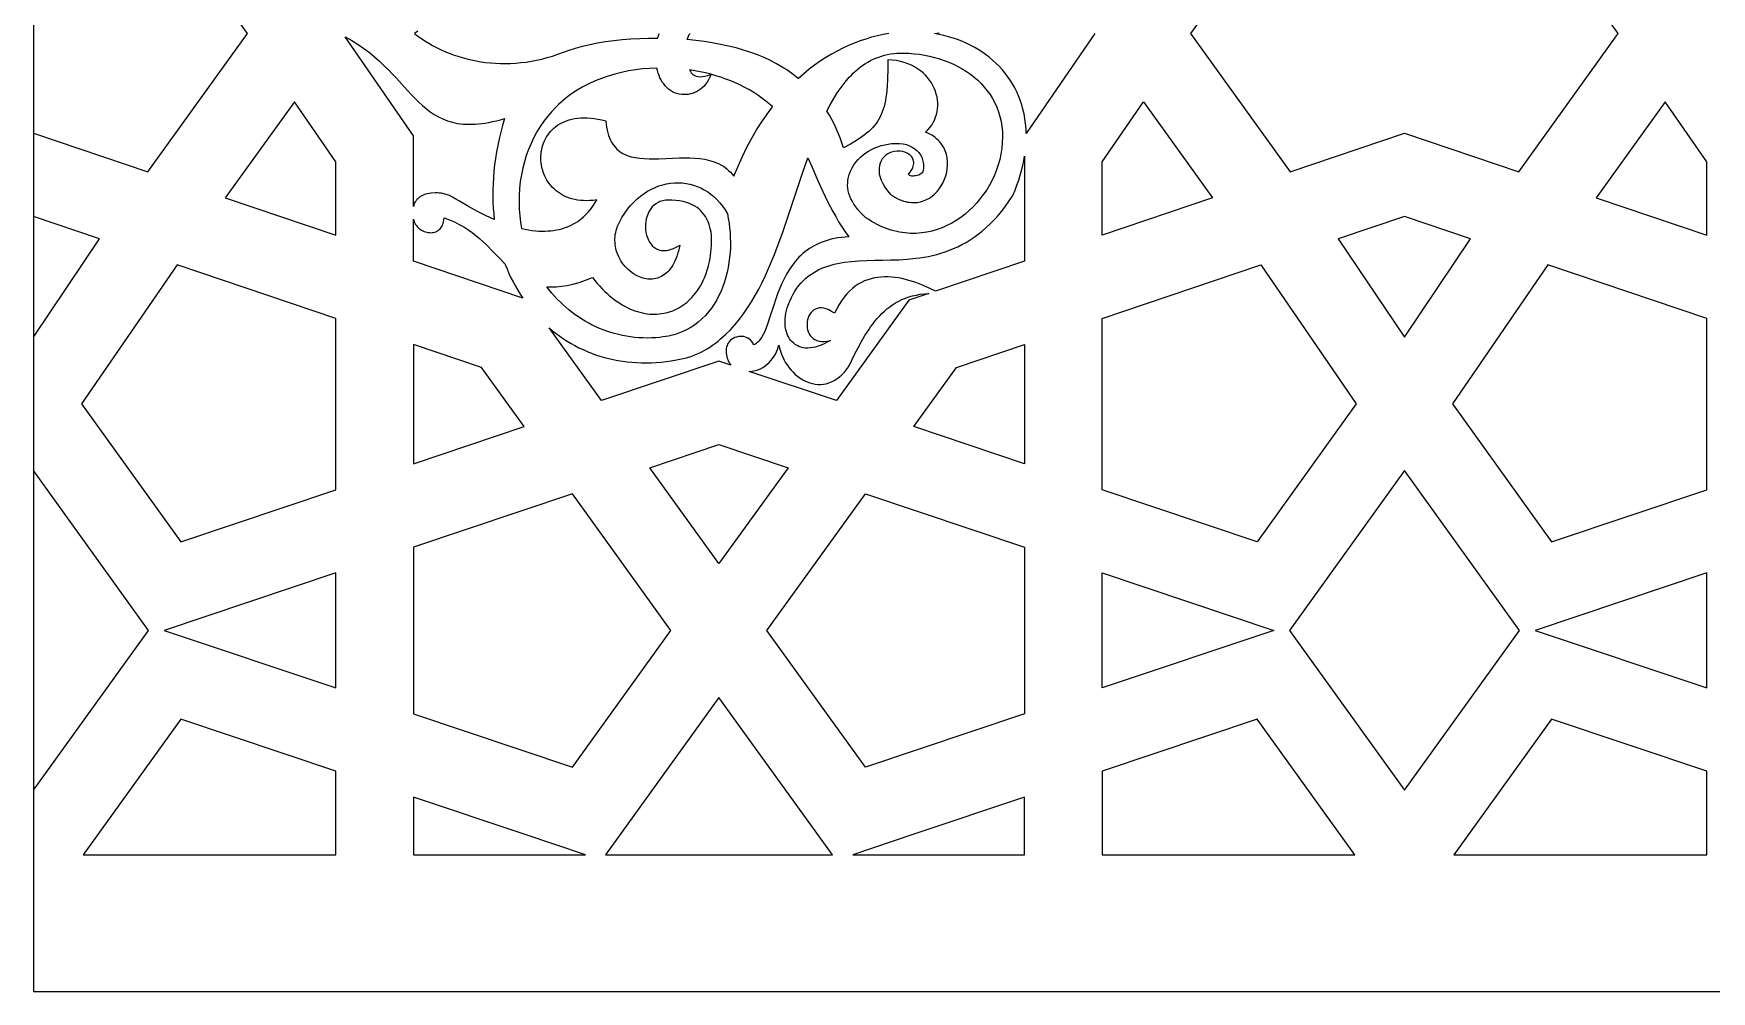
# Model space of a CAD drawing. Extents: x -52 to 65, y -44 to -4.
# Drawn here: x -51.83 to -17.11, y -44.33 to -24.51 of the extents above; entities that cross this region are included whole.
import ezdxf

# ---------------------------------------------------------------- set-up
doc = ezdxf.new("R2010")
doc.units = 0
doc.header["$MEASUREMENT"] = 0
doc.layers.get('0').update_dxf_attribs({"linetype": 'CONTINUOUS'})
doc.layers.add('LAYER_1', color=18, linetype='CONTINUOUS')

msp = doc.modelspace()

# ---------------------------------------------------------------- linework, layer by layer
msp.add_line((-51.834, -4.33), (-51.834, -44.329))
at = {"layer": 'LAYER_1'}
for points in [[(-51.834, -22.451), (-51.834, -26.568), (-49.468, -27.368), (-47.408, -24.51), (-49.468, -21.652), (-51.834, -22.451), (-51.834, -22.451)], [(-23.461, -22.45), (-23.461, -22.451), (-23.461, -22.45), (-25.827, -21.652), (-27.887, -24.51), (-25.827, -27.368), (-23.461, -26.568), (-23.461, -26.568), (-21.095, -27.367), (-19.035, -24.509), (-21.095, -21.651)], [(-45.381, -24.575), (-45.244, -24.652), (-45.116, -24.733), (-44.996, -24.817), (-44.883, -24.902), (-44.777, -24.99), (-44.676, -25.078), (-44.581, -25.168), (-44.49, -25.257), (-44.404, -25.347), (-44.321, -25.435), (-44.162, -25.609), (-44.01, -25.774), (-43.935, -25.852), (-43.859, -25.927), (-43.782, -25.998), (-43.704, -26.065), (-43.623, -26.126), (-43.54, -26.183), (-43.453, -26.233), (-43.362, -26.277), (-43.315, -26.297), (-43.266, -26.315), (-43.216, -26.331), (-43.165, -26.345), (-43.112, -26.357), (-43.058, -26.367), (-43.002, -26.376), (-42.944, -26.382), (-42.884, -26.386), (-42.823, -26.387), (-42.76, -26.387), (-42.694, -26.384), (-42.626, -26.379), (-42.557, -26.371), (-42.484, -26.361), (-42.41, -26.348), (-42.333, -26.332), (-42.254, -26.314), (-42.172, -26.293), (-42.087, -26.27), (-42.128, -26.41), (-42.164, -26.549), (-42.197, -26.687), (-42.226, -26.824), (-42.252, -26.96), (-42.273, -27.094), (-42.291, -27.227), (-42.306, -27.359), (-42.317, -27.489), (-42.324, -27.618), (-42.328, -27.746), (-42.328, -27.872), (-42.325, -27.996), (-42.319, -28.119), (-42.31, -28.24), (-42.297, -28.359), (-42.297, -28.359), (-42.468, -28.282), (-42.645, -28.193), (-42.829, -28.091), (-43.019, -27.977), (-43.092, -27.933), (-43.161, -27.895), (-43.227, -27.863), (-43.294, -27.838), (-43.363, -27.82), (-43.399, -27.814), (-43.437, -27.81), (-43.476, -27.807), (-43.516, -27.807), (-43.605, -27.812), (-43.646, -27.817), (-43.684, -27.825), (-43.72, -27.834), (-43.753, -27.845), (-43.784, -27.858), (-43.812, -27.873), (-43.837, -27.889), (-43.861, -27.907), (-43.882, -27.926), (-43.901, -27.946), (-43.918, -27.968), (-43.933, -27.99), (-43.946, -28.014), (-43.957, -28.038), (-43.973, -28.09), (-43.973, -26.627)], [(-35.414, -26.115), (-35.345, -25.983), (-35.273, -25.856), (-35.198, -25.736), (-35.119, -25.622), (-35.037, -25.515), (-34.952, -25.415), (-34.907, -25.368), (-34.862, -25.323), (-34.815, -25.281), (-34.767, -25.24), (-34.719, -25.201), (-34.669, -25.165), (-34.617, -25.13), (-34.565, -25.098), (-34.511, -25.069), (-34.456, -25.042), (-34.399, -25.017), (-34.341, -24.995), (-34.282, -24.975), (-34.221, -24.958), (-34.159, -24.944), (-34.095, -24.932), (-34.03, -24.923), (-33.963, -24.917), (-33.894, -24.914), (-33.824, -24.913), (-33.715, -24.917), (-33.607, -24.926), (-33.5, -24.938), (-33.393, -24.955), (-33.288, -24.976), (-33.185, -25.002), (-33.084, -25.031), (-32.984, -25.065), (-32.887, -25.102), (-32.793, -25.144), (-32.701, -25.189), (-32.612, -25.239), (-32.527, -25.292), (-32.444, -25.35), (-32.366, -25.411), (-32.291, -25.476), (-32.221, -25.544), (-32.155, -25.617), (-32.093, -25.693), (-32.036, -25.773), (-31.984, -25.856), (-31.938, -25.943), (-31.897, -26.034), (-31.862, -26.128), (-31.832, -26.225), (-31.809, -26.326), (-31.792, -26.43), (-31.782, -26.538), (-31.779, -26.649), (-31.783, -26.763), (-31.794, -26.881), (-31.813, -27.002), (-31.837, -27.113), (-31.867, -27.224), (-31.903, -27.332), (-31.946, -27.438), (-31.994, -27.542), (-32.047, -27.643), (-32.106, -27.74), (-32.169, -27.835), (-32.238, -27.925), (-32.311, -28.012), (-32.388, -28.094), (-32.469, -28.172), (-32.555, -28.245), (-32.643, -28.313), (-32.736, -28.375), (-32.831, -28.432), (-32.929, -28.482), (-33.031, -28.527), (-33.134, -28.564), (-33.24, -28.595), (-33.348, -28.619), (-33.458, -28.635), (-33.513, -28.64), (-33.569, -28.643), (-33.625, -28.645), (-33.682, -28.644), (-33.738, -28.641), (-33.795, -28.636), (-33.853, -28.628), (-33.91, -28.619), (-33.968, -28.607), (-34.026, -28.593), (-34.084, -28.577), (-34.142, -28.558), (-34.2, -28.537), (-34.258, -28.514), (-34.316, -28.488), (-34.374, -28.46), (-34.432, -28.429), (-34.49, -28.396), (-34.548, -28.36), (-34.605, -28.321), (-34.665, -28.265), (-34.72, -28.209), (-34.77, -28.153), (-34.814, -28.097), (-34.853, -28.041), (-34.887, -27.986), (-34.916, -27.93), (-34.94, -27.874), (-34.958, -27.819), (-34.972, -27.763), (-34.981, -27.707), (-34.984, -27.652), (-34.983, -27.596), (-34.977, -27.54), (-34.966, -27.484), (-34.95, -27.429), (-34.923, -27.357), (-34.891, -27.29), (-34.854, -27.227), (-34.813, -27.169), (-34.768, -27.115), (-34.718, -27.065), (-34.665, -27.019), (-34.609, -26.977), (-34.55, -26.94), (-34.488, -26.906), (-34.423, -26.877), (-34.356, -26.851), (-34.287, -26.829), (-34.217, -26.811), (-34.146, -26.797), (-34.073, -26.787), (-33.988, -26.781), (-33.909, -26.782), (-33.834, -26.791), (-33.766, -26.807), (-33.703, -26.83), (-33.646, -26.858), (-33.595, -26.892), (-33.55, -26.93), (-33.511, -26.972), (-33.478, -27.019), (-33.452, -27.068), (-33.432, -27.12), (-33.419, -27.174), (-33.412, -27.229), (-33.412, -27.285), (-33.419, -27.342), (-33.428, -27.367), (-33.443, -27.39), (-33.463, -27.408), (-33.487, -27.424), (-33.513, -27.436), (-33.542, -27.446), (-33.571, -27.452), (-33.601, -27.456), (-33.629, -27.458), (-33.656, -27.457), (-33.679, -27.453), (-33.698, -27.448), (-33.713, -27.441), (-33.721, -27.432), (-33.722, -27.421), (-33.716, -27.409), (-33.69, -27.375), (-33.669, -27.343), (-33.651, -27.312), (-33.638, -27.282), (-33.627, -27.252), (-33.621, -27.224), (-33.617, -27.197), (-33.617, -27.172), (-33.62, -27.147), (-33.625, -27.124), (-33.633, -27.101), (-33.644, -27.081), (-33.657, -27.061), (-33.672, -27.043), (-33.689, -27.026), (-33.708, -27.011), (-33.728, -26.997), (-33.75, -26.984), (-33.798, -26.964), (-33.85, -26.95), (-33.905, -26.942), (-33.961, -26.942), (-34.017, -26.948), (-34.073, -26.961), (-34.1, -26.971), (-34.126, -26.982), (-34.166, -27.005), (-34.203, -27.033), (-34.237, -27.066), (-34.267, -27.103), (-34.292, -27.145), (-34.312, -27.191), (-34.327, -27.241), (-34.335, -27.295), (-34.335, -27.353), (-34.329, -27.414), (-34.314, -27.478), (-34.29, -27.545), (-34.257, -27.615), (-34.214, -27.688), (-34.161, -27.763), (-34.096, -27.84), (-34.05, -27.87), (-34.006, -27.897), (-33.961, -27.921), (-33.917, -27.941), (-33.874, -27.959), (-33.831, -27.974), (-33.788, -27.986), (-33.747, -27.995), (-33.706, -28.001), (-33.665, -28.005), (-33.625, -28.007), (-33.586, -28.005), (-33.548, -28.002), (-33.51, -27.996), (-33.474, -27.988), (-33.438, -27.978), (-33.403, -27.966), (-33.369, -27.952), (-33.336, -27.936), (-33.304, -27.919), (-33.243, -27.878), (-33.186, -27.831), (-33.134, -27.779), (-33.087, -27.721), (-33.045, -27.659), (-33.008, -27.593), (-32.977, -27.525), (-32.952, -27.453), (-32.933, -27.38), (-32.921, -27.306), (-32.915, -27.231), (-32.916, -27.156), (-32.925, -27.082), (-32.941, -27.009), (-32.952, -26.973), (-32.965, -26.938), (-32.979, -26.904), (-32.996, -26.87), (-33.015, -26.837), (-33.036, -26.805), (-33.06, -26.773), (-33.085, -26.743), (-33.112, -26.714), (-33.142, -26.686), (-33.174, -26.66), (-33.209, -26.635), (-33.245, -26.611), (-33.284, -26.589), (-33.326, -26.568), (-33.37, -26.549), (-33.323, -26.504), (-33.282, -26.456), (-33.245, -26.406), (-33.213, -26.353), (-33.186, -26.299), (-33.163, -26.242), (-33.145, -26.184), (-33.132, -26.125), (-33.123, -26.065), (-33.119, -26.005), (-33.12, -25.943), (-33.125, -25.882), (-33.134, -25.821), (-33.149, -25.761), (-33.167, -25.701), (-33.191, -25.642), (-33.218, -25.584), (-33.25, -25.528), (-33.287, -25.473), (-33.328, -25.421), (-33.373, -25.371), (-33.423, -25.323), (-33.477, -25.279), (-33.535, -25.237), (-33.597, -25.199), (-33.664, -25.165), (-33.735, -25.134), (-33.811, -25.108), (-33.89, -25.086), (-33.974, -25.069), (-34.062, -25.057), (-34.154, -25.05), (-34.154, -25.254), (-34.158, -25.439), (-34.167, -25.606), (-34.182, -25.757), (-34.191, -25.828), (-34.203, -25.894), (-34.216, -25.958), (-34.231, -26.018), (-34.248, -26.076), (-34.267, -26.131), (-34.288, -26.183), (-34.311, -26.233), (-34.337, -26.281), (-34.365, -26.327), (-34.396, -26.372), (-34.429, -26.414), (-34.465, -26.456), (-34.504, -26.496), (-34.546, -26.535), (-34.591, -26.573), (-34.639, -26.611), (-34.69, -26.648), (-34.802, -26.722), (-34.928, -26.796), (-35.069, -26.872), (-35.103, -26.769), (-35.14, -26.668), (-35.179, -26.57), (-35.221, -26.474), (-35.266, -26.38), (-35.312, -26.289), (-35.362, -26.2), (-35.414, -26.114)], [(-38.258, -25.263), (-38.24, -25.296), (-38.22, -25.325), (-38.198, -25.348), (-38.175, -25.366), (-38.148, -25.38), (-38.117, -25.391), (-38.08, -25.399), (-38.039, -25.402), (-37.991, -25.4), (-37.937, -25.392), (-37.877, -25.377), (-37.81, -25.353), (-37.834, -25.411), (-37.861, -25.464), (-37.891, -25.513), (-37.923, -25.557), (-37.957, -25.597), (-37.994, -25.632), (-38.032, -25.663), (-38.071, -25.69), (-38.112, -25.713), (-38.154, -25.732), (-38.197, -25.747), (-38.24, -25.759), (-38.284, -25.767), (-38.328, -25.771), (-38.372, -25.772), (-38.416, -25.77), (-38.469, -25.762), (-38.52, -25.75), (-38.567, -25.733), (-38.611, -25.712), (-38.653, -25.688), (-38.692, -25.659), (-38.728, -25.627), (-38.761, -25.591), (-38.792, -25.553), (-38.82, -25.512), (-38.845, -25.469), (-38.868, -25.423), (-38.888, -25.375), (-38.906, -25.326), (-38.922, -25.275), (-38.934, -25.223), (-38.934, -25.223), (-39.082, -25.23), (-39.229, -25.242), (-39.375, -25.26), (-39.52, -25.284), (-39.662, -25.313), (-39.803, -25.348), (-39.941, -25.389), (-40.077, -25.436), (-40.209, -25.489), (-40.338, -25.547), (-40.463, -25.612), (-40.583, -25.682), (-40.699, -25.759), (-40.81, -25.841), (-40.864, -25.885), (-40.916, -25.93), (-40.967, -25.976), (-41.016, -26.025), (-41.106, -26.12), (-41.191, -26.22), (-41.271, -26.324), (-41.345, -26.433), (-41.414, -26.546), (-41.478, -26.662), (-41.536, -26.783), (-41.588, -26.907), (-41.635, -27.034), (-41.675, -27.164), (-41.71, -27.298), (-41.738, -27.434), (-41.76, -27.572), (-41.775, -27.713), (-41.784, -27.857), (-41.786, -28.002), (-41.782, -28.141), (-41.772, -28.278), (-41.756, -28.413), (-41.734, -28.546), (-41.734, -28.546), (-41.734, -28.545), (-41.66, -28.56), (-41.588, -28.573), (-41.517, -28.583), (-41.448, -28.59), (-41.381, -28.595), (-41.315, -28.597), (-41.251, -28.597), (-41.189, -28.594), (-41.129, -28.589), (-41.07, -28.582), (-41.013, -28.573), (-40.957, -28.561), (-40.903, -28.547), (-40.851, -28.531), (-40.8, -28.513), (-40.751, -28.493), (-40.704, -28.472), (-40.658, -28.448), (-40.614, -28.423), (-40.571, -28.395), (-40.53, -28.366), (-40.49, -28.336), (-40.452, -28.304), (-40.416, -28.27), (-40.381, -28.235), (-40.347, -28.198), (-40.285, -28.121), (-40.228, -28.039), (-40.177, -27.952), (-40.249, -27.961), (-40.319, -27.967), (-40.386, -27.968), (-40.452, -27.967), (-40.514, -27.962), (-40.575, -27.954), (-40.633, -27.943), (-40.69, -27.929), (-40.743, -27.913), (-40.795, -27.893), (-40.844, -27.872), (-40.891, -27.847), (-40.935, -27.821), (-40.978, -27.792), (-41.017, -27.762), (-41.055, -27.729), (-41.09, -27.695), (-41.123, -27.658), (-41.154, -27.621), (-41.182, -27.582), (-41.208, -27.541), (-41.231, -27.5), (-41.252, -27.457), (-41.271, -27.414), (-41.287, -27.369), (-41.301, -27.324), (-41.312, -27.279), (-41.321, -27.233), (-41.328, -27.186), (-41.332, -27.14), (-41.334, -27.093), (-41.333, -27.047), (-41.33, -27), (-41.325, -26.954), (-41.317, -26.908), (-41.306, -26.863), (-41.293, -26.819), (-41.278, -26.775), (-41.26, -26.732), (-41.24, -26.69), (-41.217, -26.649), (-41.192, -26.61), (-41.164, -26.572), (-41.134, -26.536), (-41.101, -26.501), (-41.066, -26.468), (-41.028, -26.436), (-40.987, -26.407), (-40.944, -26.38), (-40.899, -26.355), (-40.851, -26.333), (-40.8, -26.313), (-40.747, -26.296), (-40.692, -26.281), (-40.633, -26.269), (-40.572, -26.261), (-40.509, -26.255), (-40.443, -26.253), (-40.374, -26.253), (-40.303, -26.258), (-40.229, -26.266), (-40.153, -26.278), (-40.074, -26.293), (-39.992, -26.313), (-39.985, -26.382), (-39.975, -26.446), (-39.963, -26.507), (-39.949, -26.564), (-39.933, -26.617), (-39.914, -26.667), (-39.894, -26.713), (-39.871, -26.757), (-39.847, -26.796), (-39.82, -26.833), (-39.792, -26.867), (-39.762, -26.898), (-39.73, -26.926), (-39.697, -26.952), (-39.662, -26.975), (-39.626, -26.996), (-39.588, -27.014), (-39.549, -27.031), (-39.508, -27.045), (-39.467, -27.057), (-39.38, -27.077), (-39.288, -27.09), (-39.193, -27.098), (-39.095, -27.101), (-38.994, -27.101), (-38.891, -27.099), (-38.465, -27.081), (-38.357, -27.079), (-38.251, -27.08), (-38.146, -27.085), (-38.042, -27.095), (-37.941, -27.111), (-37.843, -27.133), (-37.795, -27.147), (-37.748, -27.163), (-37.701, -27.181), (-37.656, -27.201), (-37.612, -27.224), (-37.569, -27.249), (-37.527, -27.277), (-37.486, -27.308), (-37.447, -27.341), (-37.409, -27.377), (-37.372, -27.416), (-37.337, -27.459), (-37.252, -27.251), (-37.162, -27.052), (-37.068, -26.86), (-36.97, -26.677), (-36.868, -26.502), (-36.762, -26.334), (-36.652, -26.175), (-36.539, -26.023), (-36.54, -26.021), (-36.606, -25.963), (-36.676, -25.905), (-36.757, -25.843), (-36.841, -25.783), (-36.928, -25.727), (-37.018, -25.674), (-37.11, -25.623), (-37.205, -25.575), (-37.303, -25.531), (-37.402, -25.489), (-37.504, -25.45), (-37.607, -25.414), (-37.712, -25.381), (-37.819, -25.351), (-37.927, -25.325), (-38.036, -25.301), (-38.146, -25.28)], [(-45.576, -28.68), (-45.576, -27.165), (-46.435, -25.921), (-47.865, -27.909)], [(-29.719, -28.68), (-29.719, -27.165), (-28.86, -25.921), (-27.429, -27.909)], [(-17.203, -28.68), (-17.203, -27.165), (-18.062, -25.921), (-19.493, -27.909)], [(-41.164, -30.6), (-41.092, -30.659), (-41.019, -30.717), (-40.944, -30.772), (-40.868, -30.824), (-40.789, -30.875), (-40.71, -30.922), (-40.628, -30.967), (-40.546, -31.01), (-40.461, -31.05), (-40.376, -31.088), (-40.289, -31.123), (-40.2, -31.155), (-40.111, -31.184), (-40.02, -31.211), (-39.928, -31.235), (-39.834, -31.256), (-39.74, -31.275), (-39.644, -31.29), (-39.547, -31.303), (-39.45, -31.312), (-39.351, -31.319), (-39.251, -31.323), (-39.151, -31.324), (-39.049, -31.321), (-38.947, -31.316), (-38.843, -31.307), (-38.739, -31.295), (-38.635, -31.28), (-38.529, -31.262), (-38.423, -31.241), (-38.317, -31.216), (-38.209, -31.188), (-38.144, -31.16), (-38.079, -31.131), (-38.016, -31.1), (-37.955, -31.067), (-37.895, -31.032), (-37.836, -30.995), (-37.779, -30.956), (-37.722, -30.916), (-37.667, -30.873), (-37.614, -30.829), (-37.51, -30.736), (-37.41, -30.637), (-37.315, -30.532), (-37.224, -30.422), (-37.137, -30.306), (-37.054, -30.185), (-36.975, -30.059), (-36.898, -29.929), (-36.825, -29.796), (-36.755, -29.658), (-36.687, -29.517), (-36.622, -29.373), (-36.56, -29.227), (-36.499, -29.078), (-36.44, -28.927), (-36.328, -28.621), (-36.22, -28.31), (-36.014, -27.687), (-35.913, -27.379), (-35.809, -27.078), (-35.809, -27.078), (-35.72, -27.274), (-35.633, -27.473), (-35.544, -27.676), (-35.449, -27.881), (-35.399, -27.984), (-35.347, -28.088), (-35.291, -28.193), (-35.232, -28.297), (-35.17, -28.402), (-35.104, -28.507), (-35.033, -28.613), (-34.957, -28.718), (-35.035, -28.723), (-35.111, -28.729), (-35.184, -28.739), (-35.254, -28.751), (-35.322, -28.766), (-35.387, -28.782), (-35.45, -28.802), (-35.51, -28.823), (-35.567, -28.846), (-35.623, -28.872), (-35.676, -28.899), (-35.727, -28.929), (-35.776, -28.96), (-35.823, -28.993), (-35.868, -29.027), (-35.911, -29.063), (-35.952, -29.1), (-35.991, -29.139), (-36.029, -29.179), (-36.065, -29.22), (-36.132, -29.306), (-36.193, -29.396), (-36.248, -29.488), (-36.299, -29.583), (-36.345, -29.68), (-36.387, -29.778), (-36.426, -29.877), (-36.461, -29.975), (-36.526, -30.168), (-36.585, -30.352), (-36.641, -30.522), (-36.67, -30.599), (-36.7, -30.672), (-36.732, -30.738), (-36.766, -30.797), (-36.802, -30.848), (-36.821, -30.871), (-36.841, -30.892), (-36.862, -30.91), (-36.884, -30.926), (-36.907, -30.94), (-36.931, -30.951), (-36.949, -30.911), (-36.971, -30.876), (-36.998, -30.847), (-37.028, -30.823), (-37.061, -30.805), (-37.096, -30.791), (-37.132, -30.781), (-37.17, -30.777), (-37.208, -30.777), (-37.246, -30.781), (-37.283, -30.789), (-37.319, -30.801), (-37.353, -30.818), (-37.385, -30.838), (-37.413, -30.861), (-37.438, -30.888), (-37.456, -30.913), (-37.47, -30.939), (-37.481, -30.967), (-37.49, -30.997), (-37.496, -31.028), (-37.499, -31.06), (-37.5, -31.092), (-37.498, -31.125), (-37.494, -31.159), (-37.487, -31.192), (-37.478, -31.224), (-37.467, -31.256), (-37.454, -31.287), (-37.439, -31.317), (-37.422, -31.346), (-37.403, -31.372), (-37.647, -31.29), (-40.078, -32.105)], [(-33.166, -29.841), (-33.298, -29.777), (-33.434, -29.717), (-33.574, -29.663), (-33.645, -29.639), (-33.717, -29.617), (-33.789, -29.598), (-33.861, -29.581), (-33.933, -29.567), (-34.005, -29.556), (-34.077, -29.548), (-34.149, -29.544), (-34.22, -29.543), (-34.291, -29.547), (-34.362, -29.554), (-34.431, -29.566), (-34.5, -29.582), (-34.568, -29.603), (-34.634, -29.628), (-34.699, -29.659), (-34.763, -29.695), (-34.826, -29.737), (-34.887, -29.785), (-34.946, -29.839), (-35.003, -29.898), (-35.059, -29.965), (-35.112, -30.038), (-35.163, -30.117), (-35.211, -30.204), (-35.258, -30.298), (-35.317, -30.258), (-35.373, -30.227), (-35.426, -30.205), (-35.477, -30.191), (-35.524, -30.186), (-35.569, -30.187), (-35.61, -30.195), (-35.647, -30.21), (-35.682, -30.229), (-35.713, -30.254), (-35.74, -30.283), (-35.764, -30.316), (-35.784, -30.352), (-35.8, -30.39), (-35.812, -30.43), (-35.82, -30.472), (-35.824, -30.515), (-35.824, -30.558), (-35.82, -30.6), (-35.812, -30.642), (-35.799, -30.682), (-35.781, -30.72), (-35.759, -30.756), (-35.732, -30.788), (-35.701, -30.816), (-35.664, -30.84), (-35.623, -30.859), (-35.577, -30.872), (-35.525, -30.879), (-35.469, -30.879), (-35.407, -30.872), (-35.34, -30.858), (-35.406, -30.896), (-35.47, -30.929), (-35.532, -30.957), (-35.592, -30.979), (-35.65, -30.996), (-35.706, -31.008), (-35.76, -31.015), (-35.811, -31.018), (-35.86, -31.016), (-35.906, -31.01), (-35.95, -30.999), (-35.992, -30.985), (-36.03, -30.966), (-36.067, -30.945), (-36.1, -30.919), (-36.131, -30.891), (-36.159, -30.859), (-36.185, -30.824), (-36.207, -30.787), (-36.227, -30.747), (-36.243, -30.704), (-36.257, -30.659), (-36.267, -30.613), (-36.274, -30.564), (-36.278, -30.513), (-36.279, -30.461), (-36.277, -30.408), (-36.271, -30.353), (-36.262, -30.297), (-36.249, -30.241), (-36.233, -30.183), (-36.213, -30.126), (-36.182, -30.048), (-36.149, -29.974), (-36.113, -29.905), (-36.075, -29.84), (-36.035, -29.779), (-35.992, -29.722), (-35.948, -29.669), (-35.901, -29.62), (-35.852, -29.574), (-35.801, -29.532), (-35.749, -29.493), (-35.694, -29.457), (-35.637, -29.424), (-35.579, -29.394), (-35.519, -29.367), (-35.457, -29.343), (-35.393, -29.32), (-35.327, -29.301), (-35.26, -29.283), (-35.192, -29.268), (-35.122, -29.254), (-35.05, -29.243), (-34.903, -29.224), (-34.75, -29.211), (-34.592, -29.203), (-34.429, -29.199), (-34.262, -29.196), (-34.094, -29.194), (-33.923, -29.188), (-33.75, -29.177), (-33.576, -29.16), (-33.489, -29.149), (-33.402, -29.135), (-33.314, -29.119), (-33.227, -29.1), (-33.139, -29.078), (-33.052, -29.053), (-32.965, -29.025), (-32.878, -28.994), (-32.791, -28.959), (-32.705, -28.92), (-32.619, -28.877), (-32.533, -28.83), (-32.448, -28.778), (-32.364, -28.722), (-32.28, -28.661), (-32.197, -28.595), (-32.114, -28.523), (-32.033, -28.446), (-31.952, -28.364), (-31.872, -28.275), (-31.793, -28.181), (-31.715, -28.08), (-31.639, -27.973), (-31.563, -27.859), (-31.519, -27.753), (-31.48, -27.648), (-31.444, -27.545), (-31.412, -27.442), (-31.384, -27.341), (-31.359, -27.242), (-31.338, -27.143), (-31.321, -27.046), (-31.321, -29.22)], [(-41.21, -29.748), (-41.21, -29.748), (-41.114, -29.752), (-41.012, -29.749), (-40.905, -29.739), (-40.791, -29.72), (-40.67, -29.693), (-40.543, -29.657), (-40.408, -29.612), (-40.266, -29.557), (-40.216, -29.619), (-40.166, -29.679), (-40.116, -29.735), (-40.065, -29.789), (-40.014, -29.84), (-39.962, -29.888), (-39.911, -29.934), (-39.859, -29.977), (-39.807, -30.017), (-39.755, -30.054), (-39.702, -30.089), (-39.65, -30.122), (-39.598, -30.151), (-39.545, -30.179), (-39.493, -30.203), (-39.441, -30.225), (-39.388, -30.245), (-39.337, -30.262), (-39.285, -30.277), (-39.233, -30.29), (-39.182, -30.3), (-39.131, -30.307), (-39.081, -30.313), (-39.031, -30.316), (-38.981, -30.317), (-38.932, -30.315), (-38.883, -30.311), (-38.835, -30.305), (-38.788, -30.297), (-38.741, -30.287), (-38.695, -30.275), (-38.649, -30.26), (-38.605, -30.244), (-38.561, -30.225), (-38.518, -30.204), (-38.475, -30.182), (-38.434, -30.157), (-38.394, -30.13), (-38.354, -30.102), (-38.316, -30.071), (-38.279, -30.039), (-38.242, -30.005), (-38.207, -29.969), (-38.173, -29.931), (-38.141, -29.891), (-38.109, -29.849), (-38.079, -29.806), (-38.051, -29.761), (-38.023, -29.715), (-37.997, -29.667), (-37.973, -29.617), (-37.95, -29.565), (-37.928, -29.512), (-37.908, -29.457), (-37.89, -29.401), (-37.873, -29.343), (-37.858, -29.284), (-37.845, -29.223), (-37.833, -29.161), (-37.823, -29.097), (-37.815, -29.032), (-37.809, -28.966), (-37.805, -28.898), (-37.803, -28.829), (-37.801, -28.79), (-37.801, -28.746), (-37.804, -28.688), (-37.812, -28.62), (-37.827, -28.544), (-37.85, -28.463), (-37.865, -28.422), (-37.882, -28.38), (-37.903, -28.339), (-37.927, -28.298), (-37.954, -28.257), (-37.985, -28.218), (-38.02, -28.18), (-38.059, -28.144), (-38.102, -28.11), (-38.149, -28.079), (-38.201, -28.05), (-38.259, -28.025), (-38.321, -28.003), (-38.388, -27.985), (-38.461, -27.97), (-38.54, -27.961), (-38.625, -27.956), (-38.717, -27.957), (-38.749, -27.959), (-38.781, -27.963), (-38.811, -27.969), (-38.84, -27.977), (-38.868, -27.986), (-38.894, -27.998), (-38.943, -28.025), (-38.987, -28.058), (-39.027, -28.096), (-39.061, -28.139), (-39.09, -28.185), (-39.115, -28.235), (-39.135, -28.288), (-39.151, -28.342), (-39.161, -28.398), (-39.167, -28.455), (-39.169, -28.513), (-39.165, -28.57), (-39.158, -28.625), (-39.146, -28.68), (-39.129, -28.732), (-39.109, -28.781), (-39.083, -28.827), (-39.054, -28.869), (-39.02, -28.906), (-38.982, -28.938), (-38.94, -28.964), (-38.894, -28.983), (-38.87, -28.991), (-38.844, -28.996), (-38.817, -28.999), (-38.79, -29), (-38.761, -29), (-38.731, -28.997), (-38.701, -28.992), (-38.669, -28.984), (-38.637, -28.974), (-38.603, -28.962), (-38.533, -28.93), (-38.459, -28.886), (-38.472, -28.95), (-38.486, -29.01), (-38.503, -29.067), (-38.52, -29.121), (-38.539, -29.171), (-38.56, -29.218), (-38.582, -29.262), (-38.605, -29.303), (-38.629, -29.341), (-38.655, -29.377), (-38.681, -29.409), (-38.709, -29.438), (-38.737, -29.465), (-38.766, -29.489), (-38.796, -29.51), (-38.827, -29.529), (-38.859, -29.545), (-38.89, -29.558), (-38.923, -29.569), (-38.956, -29.578), (-38.989, -29.584), (-39.022, -29.589), (-39.056, -29.59), (-39.09, -29.59), (-39.123, -29.588), (-39.157, -29.583), (-39.224, -29.568), (-39.291, -29.545), (-39.355, -29.515), (-39.418, -29.479), (-39.478, -29.435), (-39.534, -29.387), (-39.587, -29.332), (-39.635, -29.273), (-39.678, -29.209), (-39.716, -29.14), (-39.748, -29.068), (-39.772, -28.993), (-39.782, -28.954), (-39.79, -28.915), (-39.796, -28.875), (-39.799, -28.834), (-39.801, -28.793), (-39.8, -28.752), (-39.798, -28.71), (-39.793, -28.668), (-39.785, -28.625), (-39.775, -28.583), (-39.762, -28.54), (-39.747, -28.497), (-39.729, -28.454), (-39.708, -28.41), (-39.656, -28.316), (-39.599, -28.227), (-39.539, -28.145), (-39.476, -28.068), (-39.411, -27.997), (-39.342, -27.931), (-39.271, -27.872), (-39.198, -27.818), (-39.124, -27.771), (-39.047, -27.729), (-38.97, -27.692), (-38.891, -27.662), (-38.811, -27.637), (-38.731, -27.618), (-38.65, -27.605), (-38.569, -27.598), (-38.489, -27.596), (-38.409, -27.6), (-38.329, -27.609), (-38.251, -27.624), (-38.174, -27.645), (-38.098, -27.671), (-38.024, -27.703), (-37.951, -27.741), (-37.881, -27.784), (-37.814, -27.833), (-37.749, -27.887), (-37.687, -27.947), (-37.628, -28.013), (-37.573, -28.084), (-37.522, -28.16), (-37.474, -28.242), (-37.455, -28.335), (-37.439, -28.431), (-37.427, -28.529), (-37.418, -28.629), (-37.413, -28.73), (-37.411, -28.832), (-37.412, -28.935), (-37.418, -29.038), (-37.427, -29.141), (-37.44, -29.244), (-37.457, -29.347), (-37.479, -29.448), (-37.504, -29.549), (-37.533, -29.647), (-37.567, -29.744), (-37.605, -29.839), (-37.648, -29.931), (-37.695, -30.021), (-37.746, -30.107), (-37.802, -30.19), (-37.863, -30.269), (-37.929, -30.344), (-38, -30.414), (-38.075, -30.48), (-38.156, -30.54), (-38.242, -30.596), (-38.333, -30.645), (-38.429, -30.689), (-38.531, -30.726), (-38.584, -30.742), (-38.638, -30.756), (-38.693, -30.768), (-38.75, -30.779), (-38.809, -30.788), (-38.868, -30.795), (-38.957, -30.803), (-39.046, -30.807), (-39.134, -30.809), (-39.221, -30.807), (-39.307, -30.803), (-39.393, -30.796), (-39.477, -30.786), (-39.561, -30.773), (-39.644, -30.757), (-39.726, -30.739), (-39.807, -30.718), (-39.887, -30.695), (-39.966, -30.669), (-40.044, -30.64), (-40.121, -30.609), (-40.196, -30.576), (-40.27, -30.54), (-40.343, -30.502), (-40.415, -30.461), (-40.485, -30.419), (-40.554, -30.374), (-40.622, -30.327), (-40.688, -30.278), (-40.753, -30.226), (-40.816, -30.173), (-40.877, -30.118), (-40.937, -30.061), (-40.995, -30.002), (-41.051, -29.941), (-41.106, -29.878), (-41.159, -29.814)], [(-51.834, -28.294), (-51.834, -30.789), (-51.834, -30.79), (-50.467, -28.756), (-51.834, -28.293)], [(-43.973, -28.347), (-43.966, -28.377), (-43.955, -28.405), (-43.943, -28.432), (-43.928, -28.458), (-43.911, -28.482), (-43.892, -28.505), (-43.872, -28.525), (-43.85, -28.545), (-43.827, -28.562), (-43.802, -28.578), (-43.777, -28.591), (-43.751, -28.603), (-43.724, -28.613), (-43.697, -28.62), (-43.669, -28.626), (-43.641, -28.629), (-43.614, -28.63), (-43.587, -28.628), (-43.56, -28.624), (-43.534, -28.618), (-43.508, -28.609), (-43.484, -28.598), (-43.461, -28.583), (-43.439, -28.566), (-43.419, -28.547), (-43.4, -28.524), (-43.383, -28.499), (-43.368, -28.47), (-43.356, -28.438), (-43.346, -28.404), (-43.339, -28.366), (-43.334, -28.325), (-43.224, -28.364), (-43.12, -28.408), (-43.022, -28.457), (-42.93, -28.509), (-42.842, -28.565), (-42.759, -28.624), (-42.68, -28.686), (-42.604, -28.75), (-42.531, -28.816), (-42.461, -28.883), (-42.328, -29.018), (-42.199, -29.152), (-42.072, -29.282), (-42.072, -29.283), (-42.071, -29.285), (-42.034, -29.379), (-41.994, -29.471), (-41.952, -29.561), (-41.908, -29.649), (-41.862, -29.736), (-41.813, -29.82), (-41.763, -29.903), (-41.71, -29.983), (-43.973, -29.22)], [(-23.461, -28.293), (-24.828, -28.756), (-23.461, -30.789), (-22.094, -28.756)], [(-45.576, -33.947), (-45.576, -30.404), (-48.865, -29.297), (-50.839, -32.17), (-48.787, -35.024)], [(-29.719, -33.947), (-29.719, -30.404), (-26.43, -29.297), (-24.456, -32.17), (-26.509, -35.024)], [(-17.203, -33.947), (-17.203, -30.404), (-20.492, -29.297), (-22.466, -32.17), (-20.414, -35.024)], [(-37.019, -31.501), (-36.957, -31.496), (-36.898, -31.484), (-36.842, -31.467), (-36.789, -31.445), (-36.739, -31.418), (-36.693, -31.386), (-36.649, -31.352), (-36.609, -31.314), (-36.571, -31.273), (-36.538, -31.23), (-36.507, -31.186), (-36.48, -31.14), (-36.457, -31.094), (-36.436, -31.047), (-36.42, -31.001), (-36.407, -30.956), (-36.393, -31.02), (-36.374, -31.084), (-36.353, -31.146), (-36.327, -31.206), (-36.299, -31.264), (-36.267, -31.32), (-36.232, -31.373), (-36.195, -31.425), (-36.155, -31.473), (-36.112, -31.518), (-36.068, -31.561), (-36.021, -31.6), (-35.973, -31.635), (-35.923, -31.667), (-35.871, -31.695), (-35.819, -31.718), (-35.765, -31.738), (-35.71, -31.753), (-35.655, -31.763), (-35.599, -31.769), (-35.543, -31.769), (-35.486, -31.764), (-35.43, -31.754), (-35.374, -31.738), (-35.318, -31.717), (-35.263, -31.689), (-35.209, -31.655), (-35.155, -31.615), (-35.103, -31.568), (-35.052, -31.514), (-35.002, -31.454), (-34.955, -31.386), (-34.833, -31.136), (-34.768, -31.01), (-34.7, -30.883), (-34.627, -30.758), (-34.549, -30.637), (-34.508, -30.578), (-34.466, -30.52), (-34.421, -30.463), (-34.375, -30.408), (-34.327, -30.355), (-34.277, -30.304), (-34.224, -30.255), (-34.17, -30.208), (-34.113, -30.164), (-34.054, -30.123), (-33.992, -30.084), (-33.927, -30.048), (-33.86, -30.015), (-33.79, -29.986), (-33.717, -29.96), (-33.641, -29.938), (-33.562, -29.919), (-33.48, -29.904), (-33.394, -29.894), (-33.305, -29.888), (-33.719, -30.028), (-35.217, -32.105)], [(-43.973, -30.944), (-43.973, -33.409), (-41.682, -32.642), (-42.563, -31.42)], [(-31.321, -30.944), (-31.321, -33.41), (-33.613, -32.642), (-32.732, -31.42)], [(-37.648, -33.014), (-36.218, -33.494), (-37.647, -35.476), (-39.076, -33.494)], [(-51.834, -33.553), (-51.834, -40.168), (-49.454, -36.86), (-51.834, -33.552)], [(-23.461, -33.552), (-25.841, -36.86), (-23.461, -40.168), (-21.081, -36.86)], [(-38.641, -36.86), (-40.68, -34.03), (-43.973, -35.134), (-43.973, -36.86), (-43.973, -38.587), (-40.681, -39.69)], [(-36.654, -36.86), (-34.614, -34.031), (-31.321, -35.134), (-31.321, -36.86), (-31.321, -38.587), (-34.614, -39.69)], [(-45.576, -36.86), (-45.576, -35.67), (-49.13, -36.86), (-45.576, -38.05)], [(-29.719, -36.86), (-29.719, -35.67), (-26.165, -36.86), (-29.719, -38.05)], [(-17.203, -36.86), (-17.203, -35.67), (-20.757, -36.86), (-17.203, -38.05)], [(-35.296, -41.504), (-37.647, -38.244), (-39.998, -41.504)], [(-45.576, -41.504), (-45.576, -39.773), (-48.787, -38.696), (-50.806, -41.504)], [(-24.488, -41.504), (-26.509, -38.696), (-29.718, -39.773), (-29.719, -41.504)], [(-17.203, -41.504), (-17.203, -39.773), (-20.414, -38.696), (-22.434, -41.504)], [(-40.408, -41.504), (-41.682, -41.078), (-43.973, -40.31), (-43.973, -41.504)], [(-31.321, -41.504), (-31.321, -40.31), (-33.613, -41.078), (-34.876, -41.504)]]:
    msp.add_lwpolyline(points, close=True, dxfattribs=at)
for points in [[(-43.88, -24.457), (-43.951, -24.51), (-43.88, -24.563), (-43.807, -24.614), (-43.732, -24.663), (-43.654, -24.711), (-43.574, -24.756), (-43.492, -24.799), (-43.409, -24.84), (-43.323, -24.878), (-43.235, -24.914), (-43.146, -24.947), (-43.055, -24.978), (-42.963, -25.006), (-42.868, -25.032), (-42.773, -25.055), (-42.676, -25.075), (-42.577, -25.091), (-42.477, -25.105), (-42.376, -25.116), (-42.274, -25.124), (-42.171, -25.128), (-42.066, -25.129), (-41.961, -25.126), (-41.855, -25.12), (-41.747, -25.111), (-41.64, -25.098), (-41.531, -25.081), (-41.422, -25.06), (-41.312, -25.036), (-41.202, -25.007), (-41.091, -24.974), (-40.98, -24.938), (-40.868, -24.897), (-40.747, -24.853), (-40.617, -24.81), (-40.475, -24.771), (-40.322, -24.735), (-40.161, -24.703), (-39.995, -24.676), (-39.824, -24.653), (-39.649, -24.635), (-39.47, -24.621), (-39.288, -24.611), (-39.103, -24.606), (-38.918, -24.605), (-38.918, -24.605), (-38.902, -24.556), (-38.884, -24.51), (-38.884, -24.509)], [(-34.131, -24.509), (-34.132, -24.51), (-34.131, -24.51), (-34.25, -24.531), (-34.369, -24.556), (-34.488, -24.587), (-34.608, -24.622), (-34.728, -24.662), (-34.847, -24.707), (-34.966, -24.756), (-35.085, -24.811), (-35.203, -24.871), (-35.321, -24.936), (-35.438, -25.007), (-35.553, -25.082), (-35.668, -25.163), (-35.781, -25.249), (-35.893, -25.341), (-36.004, -25.438), (-36.005, -25.438), (-36.005, -25.438), (-36.111, -25.355), (-36.222, -25.277), (-36.338, -25.203), (-36.458, -25.133), (-36.584, -25.068), (-36.714, -25.008), (-36.849, -24.952), (-36.989, -24.9), (-37.139, -24.852), (-37.294, -24.808), (-37.453, -24.769), (-37.617, -24.733), (-37.785, -24.703), (-37.956, -24.676), (-38.129, -24.653), (-38.304, -24.635), (-38.293, -24.595), (-38.279, -24.56), (-38.263, -24.532), (-38.245, -24.51), (-38.246, -24.51), (-38.245, -24.509)], [(-29.869, -24.509), (-29.869, -24.51), (-29.869, -24.51), (-31.287, -26.578), (-31.292, -26.473), (-31.301, -26.37), (-31.315, -26.269), (-31.333, -26.171), (-31.355, -26.075), (-31.381, -25.981), (-31.412, -25.89), (-31.446, -25.801), (-31.484, -25.715), (-31.526, -25.631), (-31.572, -25.55), (-31.621, -25.471), (-31.674, -25.395), (-31.729, -25.322), (-31.788, -25.252), (-31.851, -25.184), (-31.916, -25.119), (-31.984, -25.057), (-32.055, -24.998), (-32.129, -24.942), (-32.205, -24.888), (-32.284, -24.838), (-32.365, -24.791), (-32.449, -24.747), (-32.534, -24.706), (-32.622, -24.668), (-32.712, -24.633), (-32.803, -24.602), (-32.897, -24.574), (-32.992, -24.549), (-33.089, -24.528), (-33.187, -24.51), (-33.089, -24.492)], [(-51.834, -44.329), (-30.049, -44.329), (64.619, -44.329)]]:
    msp.add_lwpolyline(points, dxfattribs=at)

doc.saveas('drawing.dxf')
